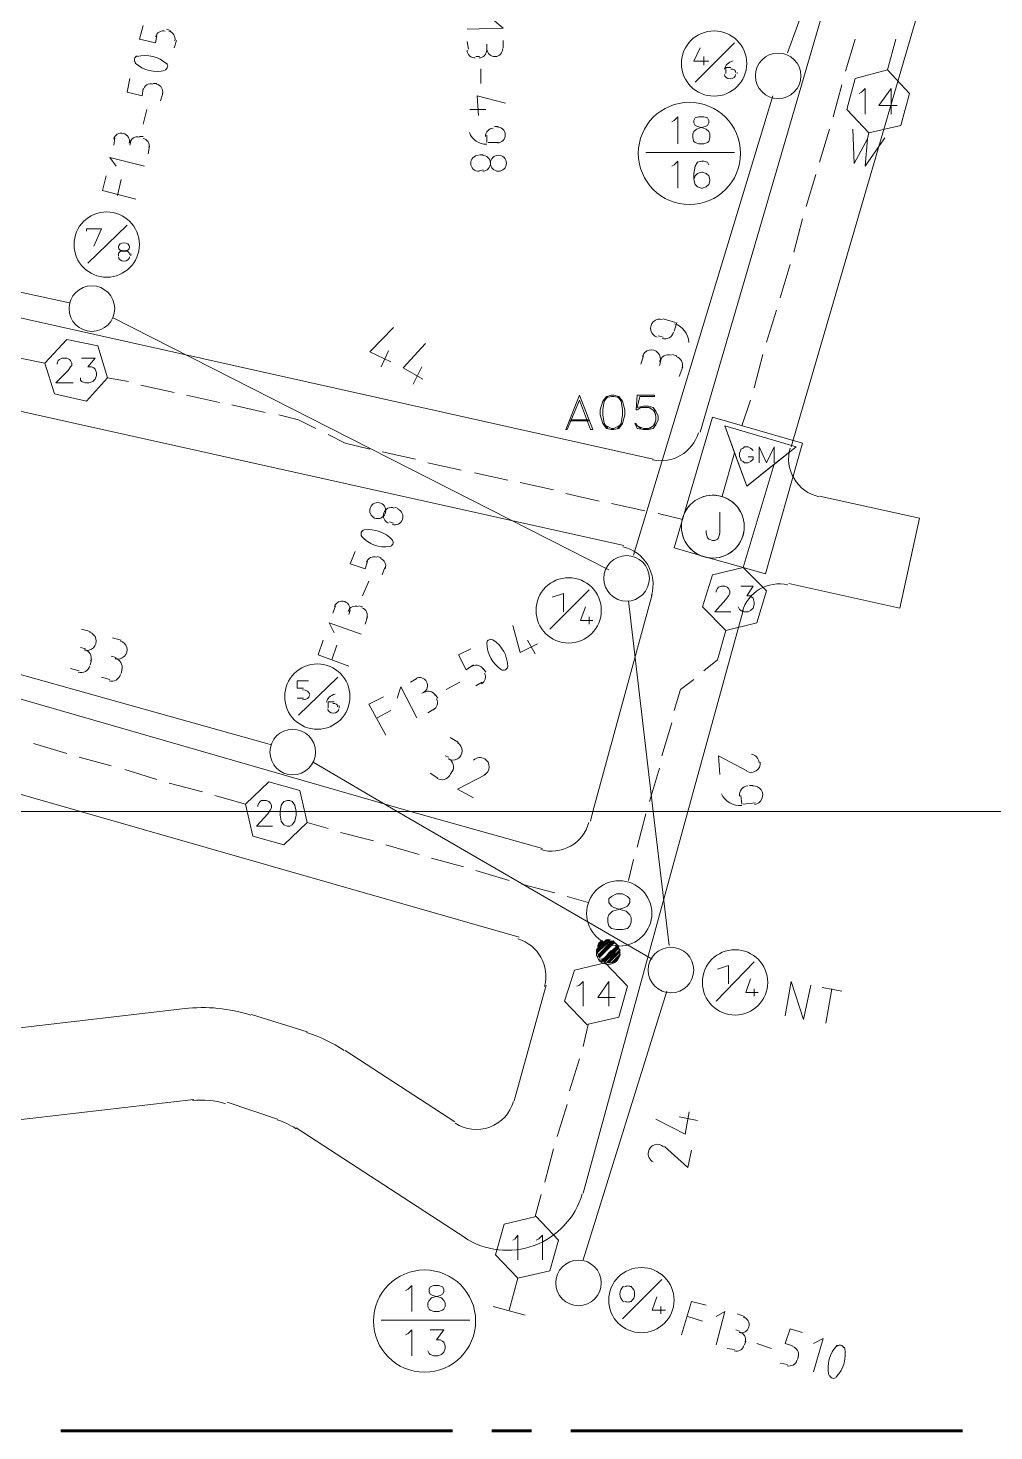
# Model space of a CAD drawing. Header units: millimetres. Extents: x 0.6 to 28.7, y 3.6 to 37.8.
# Drawn here: x 9.328 to 12.598, y 6.708 to 11.458 of the extents above; entities that cross this region are included whole.
import ezdxf

# ---------------------------------------------------------------- set-up
doc = ezdxf.new("R2010")
doc.units = ezdxf.units.MM
for name, color, linetype in [('PDF_0', 7, 'Continuous'), ('PDF_BOUNDARY-NODE', 3, 'Continuous'), ('PDF_Passives-Highleg', 7, 'Continuous'), ('PDF_Passives-Splt2way', 7, 'Continuous'), ('PDF_Passives-TapOffs', 7, 'Continuous'), ('PDF_RDFIN01', 4, 'Continuous'), ('PDF_Symbols-EndOfLine', 7, 'Continuous'), ('PDF_Symbols-SelfTerminating', 7, 'Continuous'), ('PDF_Symbols-Terminator', 7, 'Continuous')]:
    doc.layers.add(name, color=color, linetype=linetype)
for name, color, linetype, true_color in [('PDF_Actives-Amplifier', 92, 'Continuous', 0x00b800), ('PDF_Cable-565', 23, 'Continuous', 0xdd8a6e), ('PDF_STHC01', 8, 'Continuous', 0x808080), ('PDF_STLINE01', 8, 'Continuous', 0x808080), ('PDF_STPNUM01', 8, 'Continuous', 0x808080), ('PDF_STSYM01', 8, 'Continuous', 0x808080), ('PDF_STTEXT01', 8, 'Continuous', 0x808080)]:
    doc.layers.add(name, color=color, linetype=linetype, true_color=true_color)

msp = doc.modelspace()

# ---------------------------------------------------------------- linework, layer by layer
at = {"layer": 'PDF_0', "lineweight": 9}
msp.add_lwpolyline([(6.1822, 8.8055), (16.8779, 8.8055), (6.1822, 8.8055), (16.8779, 8.8055)], close=True, dxfattribs=at)
msp.add_lwpolyline([(6.1822, 8.8055), (16.8779, 8.8055), (6.1822, 8.8055), (16.8779, 8.8055)], close=True, dxfattribs=at)
at = {"layer": 'PDF_Actives-Amplifier', "lineweight": 13}
for points in [[(11.1944, 10.2149), (11.1485, 10.0982), (11.1527, 10.0982), (11.1944, 10.1982), (11.2319, 10.0982), (11.2403, 10.0982)], [(11.3028, 10.2149), (11.2861, 10.2107), (11.2736, 10.1941), (11.2653, 10.1649), (11.2653, 10.1482), (11.2736, 10.119), (11.2861, 10.1023), (11.3028, 10.0982), (11.3111, 10.0982), (11.3278, 10.1023), (11.3403, 10.119), (11.3487, 10.1482), (11.3487, 10.1649), (11.3403, 10.1941), (11.3278, 10.2107), (11.3111, 10.2149)], [(11.749, 9.6311), (11.8532, 9.9814), (11.7615, 9.9064), (11.7198, 10.0189), (11.6781, 9.873), (11.7198, 10.0189), (11.6864, 10.1107), (11.9283, 10.0398), (11.8532, 9.9814), (11.749, 9.6311), (11.824, 9.6103), (11.9491, 10.0523), (11.6447, 10.1399), (11.5155, 9.6979), (11.6155, 9.6687)], [(11.7615, 9.9064), (11.9283, 10.0398), (11.6864, 10.1107)]]:
    msp.add_lwpolyline(points, close=True, dxfattribs=at)
for points in [[(11.4529, 10.1274), (11.4446, 10.1107), (11.4279, 10.1023), (11.4112, 10.1023), (11.3904, 10.1107), (11.3862, 10.119), (11.382, 10.119), (11.3862, 10.1107), (11.3904, 10.1023), (11.4112, 10.0982), (11.4279, 10.0982), (11.4446, 10.1023), (11.4529, 10.1148), (11.4613, 10.1315), (11.4613, 10.144), (11.4529, 10.1607), (11.4446, 10.1732), (11.4279, 10.1774), (11.4112, 10.1774), (11.3904, 10.1732), (11.3987, 10.2107), (11.4487, 10.2107), (11.4487, 10.2149), (11.3904, 10.2149), (11.3862, 10.1649), (11.3904, 10.1649), (11.4029, 10.1732), (11.4279, 10.1732), (11.4446, 10.1649), (11.4529, 10.1482)], [(11.2903, 10.2107), (11.2778, 10.1941), (11.2736, 10.1649), (11.2736, 10.1482), (11.2778, 10.119), (11.2903, 10.1023)], [(11.3278, 10.2066), (11.3111, 10.2107), (11.3028, 10.2107), (11.2861, 10.2066)], [(11.3236, 10.1023), (11.3362, 10.119), (11.3403, 10.1482), (11.3403, 10.1649), (11.3362, 10.1941), (11.3236, 10.2107)], [(11.4321, 10.1732), (11.4487, 10.1607), (11.4529, 10.144), (11.4529, 10.1315), (11.4487, 10.1148), (11.4321, 10.1023)], [(11.161, 10.1274), (11.2277, 10.1274)], [(11.1652, 10.1315), (11.2236, 10.1315)], [(11.6447, 10.1399), (11.6447, 10.1399)], [(11.2861, 10.1107), (11.3028, 10.1023), (11.3111, 10.1023), (11.3278, 10.1107)], [(11.4029, 10.1023), (11.3862, 10.1148)], [(11.6864, 10.1107), (11.6864, 10.1107)], [(11.6864, 10.1107), (11.6864, 10.1107)], [(11.7823, 10.0273), (11.7782, 10.0314), (11.774, 10.0356), (11.7656, 10.0398), (11.7531, 10.0398), (11.749, 10.0356), (11.7406, 10.0314), (11.7406, 10.0273), (11.7365, 10.0189), (11.7365, 10.0064), (11.7406, 9.9981), (11.7406, 9.9939), (11.749, 9.9897), (11.7531, 9.9856), (11.7656, 9.9856), (11.774, 9.9897), (11.7782, 9.9939), (11.7823, 9.9981), (11.7823, 10.0064), (11.7656, 10.0064)], [(11.8032, 9.9856), (11.8032, 10.0398), (11.8282, 9.9856), (11.8532, 10.0398), (11.8532, 9.9856)], [(11.9283, 10.0398), (11.9283, 10.0398)], [(11.9283, 10.0398), (11.9283, 10.0398)], [(11.9491, 10.0523), (11.9491, 10.0523)], [(11.7198, 10.0189), (11.7198, 10.0189)], [(11.7198, 10.0189), (11.7198, 10.0189)], [(11.8532, 9.9814), (11.8532, 9.9814)], [(11.8532, 9.9814), (11.8532, 9.9814)], [(11.7615, 9.9064), (11.7615, 9.9064)], [(11.6781, 9.873), (11.6781, 9.873)], [(11.6781, 9.873), (11.6781, 9.873)], [(11.6697, 9.8188), (11.6697, 9.7479), (11.6656, 9.7312), (11.6614, 9.727), (11.6531, 9.7229), (11.6447, 9.7229), (11.6322, 9.727), (11.628, 9.7312), (11.6239, 9.7479), (11.6239, 9.7562)], [(11.5155, 9.6979), (11.5155, 9.6979)], [(11.6155, 9.6687), (11.6155, 9.6687)], [(11.6155, 9.6687), (11.6155, 9.6687)], [(11.6155, 9.6687), (11.6155, 9.6687)]]:
    msp.add_lwpolyline(points, dxfattribs=at)
msp.add_lwpolyline([(11.6759, 9.8717, 1), (11.6163, 9.6675, 1)], format="xyb", close=True, dxfattribs=at)
msp.add_circle((11.6461, 9.7696), 0.1063, dxfattribs=at)
at = {"layer": 'PDF_BOUNDARY-NODE', "lineweight": 60}
for points in [[(9.4389, 6.7081), (10.7649, 6.7081)], [(10.8983, 6.7081), (11.0318, 6.7081)], [(11.1652, 6.7081), (12.4912, 6.7081)]]:
    msp.add_lwpolyline(points, dxfattribs=at)
at = {"layer": 'PDF_Cable-565', "lineweight": 13}
for points in [[(12.0951, 11.3116), (12.1284, 11.42)], [(12.2368, 11.3158), (12.266, 11.42)], [(12.0534, 11.1573), (12.0826, 11.2657)], [(12.0075, 11.003), (12.0409, 11.1156)], [(11.9616, 10.8529), (11.995, 10.9613)], [(11.9199, 10.6986), (11.9491, 10.8112)], [(11.8741, 10.5443), (11.9074, 10.6569)], [(11.8282, 10.3942), (11.8616, 10.5026)], [(9.3013, 10.34), (9.3847, 10.3233)], [(11.7865, 10.2399), (11.8157, 10.3525)], [(9.5973, 10.2733), (9.6682, 10.2608)], [(9.7099, 10.2483), (9.8225, 10.2233)], [(9.8642, 10.2149), (9.9768, 10.1899)], [(10.0185, 10.1816), (10.1311, 10.1565)], [(11.7448, 10.1107), (11.774, 10.1982)], [(10.302, 10.1023), (10.2437, 10.1315), (10.1769, 10.1482)], [(10.4855, 10.0314), (10.4021, 10.0523), (10.3437, 10.0815)], [(10.5272, 10.0231), (10.6398, 9.9981)], [(10.6815, 9.9856), (10.7941, 9.9606)], [(10.8399, 9.9522), (10.9525, 9.9272)], [(10.9942, 9.9189), (11.1068, 9.8938)], [(11.1485, 9.8813), (11.2611, 9.8563)], [(11.3028, 9.848), (11.4154, 9.823)], [(11.4613, 9.8146), (11.5446, 9.7938)], [(11.6155, 9.2809), (11.6614, 9.3184), (11.6906, 9.4185)], [(11.5155, 9.1474), (11.5363, 9.2183), (11.5822, 9.2517)], [(11.4738, 8.9932), (11.5071, 9.1057)], [(9.3471, 9.0349), (9.4597, 9.0015)], [(9.5014, 8.989), (9.6098, 8.9598)], [(9.6557, 8.9473), (9.7641, 8.9139)], [(11.4321, 8.8389), (11.4654, 8.9515)], [(9.8058, 8.9014), (9.9184, 8.8722)], [(9.9601, 8.8597), (10.0644, 8.8305)], [(11.3904, 8.6846), (11.4196, 8.7972)], [(10.2728, 8.768), (10.3437, 8.7471)], [(10.3854, 8.7346), (10.498, 8.7054)], [(10.5397, 8.6929), (10.6523, 8.6596)], [(10.694, 8.6471), (10.8024, 8.6179)], [(10.8441, 8.6054), (10.9567, 8.572)], [(11.3612, 8.572), (11.3779, 8.6429)], [(10.9984, 8.5595), (11.111, 8.5303)], [(11.1527, 8.5178), (11.2236, 8.4969)], [(11.2069, 8.0091), (11.2236, 8.0841)], [(11.161, 7.859), (11.1944, 7.9674)], [(11.1193, 7.7047), (11.1527, 7.8131)], [(11.0776, 7.5504), (11.1068, 7.663)], [(11.0443, 7.4336), (11.0651, 7.5087)]]:
    msp.add_lwpolyline(points, dxfattribs=at)
at = {"layer": 'PDF_Passives-Highleg', "lineweight": 9}
for points in [[(11.2528, 8.3385), (11.2861, 8.3719), (11.2528, 8.3385), (11.2861, 8.3719), (11.2528, 8.3385), (11.2861, 8.3719), (11.2528, 8.3385), (11.2861, 8.3719), (11.2528, 8.3385), (11.2861, 8.3719), (11.2528, 8.3385), (11.2861, 8.3719), (11.2528, 8.3385), (11.2861, 8.3719), (11.2528, 8.3385), (11.2861, 8.3719), (11.2528, 8.3385), (11.2861, 8.3719), (11.2528, 8.3385), (11.2861, 8.3677), (11.2528, 8.3385), (11.2861, 8.3677), (11.2528, 8.3385), (11.2861, 8.3677)], [(11.2861, 8.3719), (11.2528, 8.3343), (11.2903, 8.3719), (11.2528, 8.3343), (11.2903, 8.3719), (11.2528, 8.3343), (11.2903, 8.3719), (11.2528, 8.3343), (11.2903, 8.3719), (11.2528, 8.3343), (11.2903, 8.3719), (11.2528, 8.3343), (11.2903, 8.3719), (11.2528, 8.3343), (11.2903, 8.3719), (11.2528, 8.3343), (11.2903, 8.3719), (11.2528, 8.3343), (11.2903, 8.3719), (11.2528, 8.3343), (11.2903, 8.3719), (11.2528, 8.3343), (11.2903, 8.3719), (11.2528, 8.3343), (11.2903, 8.3719), (11.2528, 8.3343), (11.2903, 8.3719), (11.2528, 8.3343), (11.2903, 8.3719), (11.2528, 8.3343), (11.2903, 8.3719), (11.2528, 8.3343), (11.2903, 8.3719), (11.2528, 8.3343), (11.2903, 8.3719), (11.2528, 8.3343), (11.2903, 8.3719), (11.2528, 8.3302), (11.2945, 8.3719), (11.2528, 8.3302), (11.2945, 8.3719), (11.2528, 8.3302), (11.2945, 8.3719), (11.2528, 8.3302), (11.2945, 8.3719), (11.2528, 8.3302), (11.2945, 8.3719), (11.2528, 8.3302), (11.2945, 8.3719), (11.2528, 8.3302), (11.2945, 8.3719), (11.2528, 8.3302), (11.2945, 8.3719), (11.2528, 8.3302), (11.2945, 8.3719), (11.2528, 8.3302), (11.2945, 8.3719), (11.2528, 8.3302), (11.2945, 8.3719), (11.2528, 8.3302), (11.2945, 8.3719), (11.2528, 8.3302), (11.2945, 8.3719), (11.2528, 8.3302), (11.2945, 8.3719), (11.2528, 8.3302), (11.2945, 8.3719), (11.2528, 8.3302), (11.2945, 8.3719), (11.2528, 8.3302), (11.2945, 8.3719), (11.2528, 8.3302), (11.2945, 8.3719), (11.2528, 8.3302), (11.2945, 8.3719), (11.2528, 8.3302), (11.2945, 8.3719), (11.2528, 8.326), (11.2945, 8.3719)], [(11.2528, 8.326), (11.2986, 8.3677), (11.2528, 8.326), (11.2986, 8.3719), (11.2528, 8.326), (11.2986, 8.3719), (11.2528, 8.326), (11.2986, 8.3719), (11.2528, 8.326), (11.2986, 8.3719), (11.2528, 8.326), (11.2986, 8.3719), (11.2528, 8.326), (11.2986, 8.3719), (11.2528, 8.326), (11.2986, 8.3719), (11.2528, 8.326), (11.2986, 8.3719), (11.2528, 8.326), (11.2986, 8.3719), (11.2528, 8.326), (11.2986, 8.3719), (11.2528, 8.326), (11.2986, 8.3719), (11.2528, 8.326), (11.2986, 8.3719), (11.2528, 8.326), (11.2986, 8.3719), (11.2528, 8.326), (11.2986, 8.3719), (11.2528, 8.326), (11.2986, 8.3719), (11.2528, 8.326), (11.2986, 8.3719), (11.2528, 8.326), (11.2986, 8.3719), (11.2528, 8.326), (11.2986, 8.3719), (11.2528, 8.326), (11.2986, 8.3719), (11.2528, 8.326), (11.2986, 8.3719), (11.2528, 8.326), (11.2986, 8.3719)], [(11.2611, 8.351), (11.2736, 8.3635), (11.2611, 8.351), (11.2736, 8.3635), (11.2611, 8.351), (11.2736, 8.3635), (11.2611, 8.351), (11.2736, 8.3635), (11.2611, 8.351), (11.2736, 8.3635), (11.2569, 8.351), (11.2736, 8.3677), (11.2569, 8.351), (11.2736, 8.3677), (11.2569, 8.351), (11.2736, 8.3677), (11.2569, 8.351)], [(11.2569, 8.3427), (11.2819, 8.3677), (11.2569, 8.3427), (11.2819, 8.3677), (11.2569, 8.3427), (11.2819, 8.3677), (11.2569, 8.3427), (11.2819, 8.3677), (11.2569, 8.3427), (11.2819, 8.3677), (11.2569, 8.3427), (11.2819, 8.3677), (11.2569, 8.3427), (11.2819, 8.3677), (11.2569, 8.3427), (11.2819, 8.3677), (11.2569, 8.3427), (11.2819, 8.3677), (11.2569, 8.3427), (11.2819, 8.3677), (11.2569, 8.3427), (11.2819, 8.3677), (11.2569, 8.3427), (11.2819, 8.3677), (11.2569, 8.3427), (11.2819, 8.3677), (11.2569, 8.3427), (11.2819, 8.3677), (11.2569, 8.3385), (11.2861, 8.3677), (11.2569, 8.3385), (11.2861, 8.3677), (11.2569, 8.3385), (11.2861, 8.3677), (11.2569, 8.3385), (11.2861, 8.3677), (11.2569, 8.3385)], [(11.3028, 8.3677), (11.2569, 8.3176), (11.307, 8.3677), (11.2569, 8.3176), (11.307, 8.3677), (11.2569, 8.3176), (11.307, 8.3677), (11.2569, 8.3176), (11.307, 8.3677), (11.2569, 8.3176), (11.307, 8.3677), (11.2569, 8.3176), (11.307, 8.3677), (11.2569, 8.3176), (11.307, 8.3677), (11.2569, 8.3176), (11.307, 8.3677), (11.2569, 8.3176), (11.307, 8.3677), (11.2569, 8.3176), (11.307, 8.3677), (11.2569, 8.3176), (11.307, 8.3677), (11.2569, 8.3176), (11.307, 8.3677), (11.2569, 8.3176), (11.307, 8.3677), (11.2569, 8.3176), (11.307, 8.3677), (11.2569, 8.3176), (11.307, 8.3677), (11.2569, 8.3176), (11.307, 8.3677), (11.2569, 8.3176), (11.307, 8.3677), (11.2569, 8.3176), (11.307, 8.3677), (11.2569, 8.3176), (11.307, 8.3677), (11.2569, 8.3176), (11.307, 8.3677), (11.2569, 8.3176), (11.307, 8.3677), (11.2569, 8.3176), (11.307, 8.3677), (11.2569, 8.3176), (11.307, 8.3677), (11.2569, 8.3176), (11.307, 8.3677), (11.2569, 8.3176), (11.307, 8.3677), (11.2569, 8.3176), (11.307, 8.3677), (11.2569, 8.3176), (11.307, 8.3677), (11.2569, 8.3135), (11.3111, 8.3677), (11.2569, 8.3135), (11.3111, 8.3677), (11.2569, 8.3135), (11.3111, 8.3677), (11.2569, 8.3135), (11.3111, 8.3677), (11.2569, 8.3135), (11.3111, 8.3677), (11.2569, 8.3135), (11.3111, 8.3677), (11.2569, 8.3135), (11.3111, 8.3677), (11.2569, 8.3135), (11.3111, 8.3677), (11.2569, 8.3135), (11.3111, 8.3677), (11.2569, 8.3135), (11.3111, 8.3677), (11.2569, 8.3135), (11.3111, 8.3677), (11.2569, 8.3135), (11.3111, 8.3677), (11.2569, 8.3135), (11.3111, 8.3677), (11.2569, 8.3135), (11.3111, 8.3677), (11.2569, 8.3135), (11.3111, 8.3677), (11.2569, 8.3135), (11.3111, 8.3677), (11.2569, 8.3135), (11.3111, 8.3677), (11.2569, 8.3135), (11.3111, 8.3677), (11.2569, 8.3135), (11.3111, 8.3677), (11.2569, 8.3135), (11.3111, 8.3677), (11.2569, 8.3135), (11.3111, 8.3677)], [(11.2611, 8.3135), (11.3111, 8.3635), (11.2611, 8.3135), (11.3111, 8.3635), (11.2611, 8.3135), (11.3111, 8.3635), (11.2611, 8.3135), (11.3111, 8.3635), (11.2611, 8.3135), (11.3111, 8.3635), (11.2611, 8.3135), (11.3111, 8.3635), (11.2611, 8.3135), (11.3111, 8.3635), (11.2611, 8.3093), (11.3111, 8.3635)], [(11.2653, 8.3593), (11.2653, 8.3593)], [(11.2653, 8.3552), (11.2694, 8.3593)], [(11.2694, 8.301), (11.3236, 8.351), (11.2694, 8.2968)], [(11.3236, 8.351), (11.2736, 8.2968), (11.3278, 8.351), (11.2736, 8.2968), (11.3278, 8.351), (11.2736, 8.2968), (11.3278, 8.351), (11.2736, 8.2968), (11.3278, 8.351), (11.2736, 8.2968), (11.3278, 8.351), (11.2736, 8.2968), (11.3278, 8.351), (11.2736, 8.2968), (11.3278, 8.351), (11.2736, 8.2968), (11.3278, 8.351), (11.2736, 8.2968), (11.3278, 8.351), (11.2736, 8.2968), (11.3278, 8.351), (11.2736, 8.2968), (11.3278, 8.351), (11.2736, 8.2968), (11.3278, 8.351), (11.2736, 8.2968), (11.3278, 8.351), (11.2736, 8.2968), (11.3278, 8.351), (11.2736, 8.2968), (11.3278, 8.351), (11.2736, 8.2968), (11.3278, 8.351), (11.2736, 8.2968), (11.3278, 8.351), (11.2736, 8.2968), (11.3278, 8.351), (11.2736, 8.2968), (11.3278, 8.351), (11.2736, 8.2968), (11.3278, 8.351), (11.2736, 8.2968), (11.3278, 8.351), (11.2736, 8.2968), (11.3278, 8.351), (11.2736, 8.2968), (11.3278, 8.351), (11.2736, 8.2968), (11.3278, 8.351), (11.2736, 8.2968), (11.3278, 8.351), (11.2736, 8.2968), (11.3278, 8.351), (11.2736, 8.2968), (11.3278, 8.351), (11.2736, 8.2968), (11.3278, 8.351), (11.2736, 8.2968), (11.3278, 8.351), (11.2736, 8.2968), (11.3278, 8.351)], [(11.2736, 8.2968), (11.3278, 8.3468), (11.2736, 8.2968)], [(11.332, 8.3302), (11.2945, 8.2926), (11.332, 8.3302), (11.2945, 8.2926), (11.332, 8.3302), (11.2945, 8.2926), (11.332, 8.3302), (11.2945, 8.2926), (11.332, 8.3302), (11.2945, 8.2926), (11.332, 8.3302), (11.2945, 8.2926), (11.332, 8.3302), (11.2945, 8.2926), (11.332, 8.3302), (11.2945, 8.2926), (11.332, 8.3302), (11.2945, 8.2926), (11.332, 8.3302), (11.2945, 8.2926), (11.332, 8.3302), (11.2945, 8.2926), (11.332, 8.3302), (11.2945, 8.2926), (11.332, 8.3302), (11.2945, 8.2926), (11.332, 8.3302), (11.2945, 8.2926), (11.332, 8.3302), (11.2945, 8.2926), (11.332, 8.3302), (11.2945, 8.2926), (11.332, 8.3302), (11.2945, 8.2926), (11.332, 8.3302), (11.2945, 8.2926), (11.332, 8.3302), (11.2903, 8.2926), (11.332, 8.3343), (11.2903, 8.2926), (11.332, 8.3343), (11.2903, 8.2926), (11.332, 8.3343), (11.2903, 8.2926), (11.332, 8.3343), (11.2903, 8.2926), (11.332, 8.3343), (11.2903, 8.2926), (11.332, 8.3343), (11.2903, 8.2926), (11.332, 8.3343), (11.2903, 8.2926), (11.332, 8.3343), (11.2903, 8.2926), (11.332, 8.3343), (11.2903, 8.2926), (11.332, 8.3343), (11.2903, 8.2926), (11.332, 8.3343), (11.2903, 8.2926), (11.332, 8.3343), (11.2903, 8.2926), (11.332, 8.3343), (11.2903, 8.2926), (11.332, 8.3343), (11.2903, 8.2926), (11.332, 8.3343), (11.2903, 8.2926), (11.332, 8.3343), (11.2903, 8.2926), (11.332, 8.3343), (11.2903, 8.2926), (11.332, 8.3343), (11.2903, 8.2926), (11.332, 8.3343), (11.2903, 8.2926), (11.332, 8.3343), (11.2903, 8.2926), (11.332, 8.3343), (11.2861, 8.2926), (11.332, 8.3385), (11.2861, 8.2926), (11.332, 8.3385), (11.2861, 8.2926), (11.332, 8.3385), (11.2861, 8.2926), (11.332, 8.3385), (11.2861, 8.2926), (11.332, 8.3385), (11.2861, 8.2926), (11.332, 8.3385), (11.2861, 8.2926), (11.332, 8.3385), (11.2861, 8.2926), (11.332, 8.3385), (11.2861, 8.2926), (11.332, 8.3385), (11.2861, 8.2926), (11.332, 8.3385), (11.2861, 8.2926), (11.332, 8.3385), (11.2861, 8.2926), (11.332, 8.3385), (11.2861, 8.2926), (11.332, 8.3385), (11.2861, 8.2926), (11.332, 8.3385), (11.2861, 8.2926), (11.332, 8.3385), (11.2861, 8.2926), (11.332, 8.3385), (11.2861, 8.2926), (11.332, 8.3385), (11.2861, 8.2926), (11.332, 8.3385), (11.2861, 8.2926), (11.332, 8.3385), (11.2861, 8.2926), (11.332, 8.3385), (11.2861, 8.2926), (11.332, 8.3385), (11.2861, 8.2926), (11.332, 8.3385), (11.2861, 8.2926), (11.332, 8.3385)], [(11.3028, 8.2926), (11.332, 8.3176), (11.307, 8.2926), (11.332, 8.3176), (11.307, 8.2926), (11.332, 8.3176), (11.307, 8.2926), (11.332, 8.3176), (11.307, 8.2926), (11.332, 8.3176), (11.307, 8.2926), (11.3278, 8.3176), (11.307, 8.2926)], [(11.307, 8.2968), (11.3278, 8.3176), (11.307, 8.2968), (11.3278, 8.3176), (11.307, 8.2968), (11.3278, 8.3176), (11.307, 8.2968), (11.3278, 8.3176), (11.307, 8.2968), (11.3278, 8.3176), (11.307, 8.2968), (11.3278, 8.3176), (11.307, 8.2968), (11.3278, 8.3176)], [(11.3111, 8.2968), (11.3278, 8.3135), (11.3111, 8.2968), (11.3278, 8.3135), (11.3111, 8.2968), (11.3278, 8.3135), (11.3111, 8.2968), (11.3278, 8.3135), (11.3111, 8.2968), (11.3278, 8.3135), (11.3111, 8.2968), (11.3278, 8.3135), (11.3111, 8.2968), (11.3278, 8.3135), (11.3111, 8.2968), (11.3278, 8.3135), (11.3111, 8.2968), (11.3278, 8.3135), (11.3111, 8.2968), (11.3278, 8.3135)], [(11.3153, 8.2968), (11.3278, 8.3093), (11.3153, 8.2968), (11.3278, 8.3093), (11.3153, 8.2968), (11.3278, 8.3093)], [(11.3153, 8.301), (11.3236, 8.3093), (11.3153, 8.301), (11.3236, 8.3093), (11.3153, 8.301), (11.3236, 8.3093), (11.3153, 8.301), (11.3236, 8.3093)], [(11.3195, 8.301), (11.3236, 8.3051), (11.3195, 8.301), (11.3236, 8.3051)]]:
    msp.add_lwpolyline(points, dxfattribs=at)
for points in [[(11.2569, 8.3135), (11.3111, 8.3635), (11.2569, 8.3135), (11.3111, 8.3635)], [(11.2611, 8.3552), (11.2694, 8.3635), (11.2611, 8.3552), (11.2694, 8.3635), (11.2611, 8.3552), (11.2694, 8.3635), (11.2611, 8.3552), (11.2694, 8.3635)], [(11.2611, 8.3093), (11.3153, 8.3635), (11.2611, 8.3093), (11.3153, 8.3635), (11.2611, 8.3093), (11.3153, 8.3635), (11.2611, 8.3093), (11.3153, 8.3635), (11.2611, 8.3093), (11.3153, 8.3635), (11.2611, 8.3093), (11.3153, 8.3635), (11.2611, 8.3093), (11.3153, 8.3635), (11.2611, 8.3093), (11.3153, 8.3635), (11.2611, 8.3093), (11.3153, 8.3635), (11.2611, 8.3093), (11.3153, 8.3635), (11.2611, 8.3093), (11.3153, 8.3635), (11.2611, 8.3093), (11.3153, 8.3635), (11.2611, 8.3093), (11.3153, 8.3635), (11.2611, 8.3093), (11.3153, 8.3635), (11.2611, 8.3093), (11.3153, 8.3635), (11.2611, 8.3093), (11.3153, 8.3635), (11.2611, 8.3093), (11.3153, 8.3635), (11.2611, 8.3093), (11.3153, 8.3635), (11.2611, 8.3093), (11.3153, 8.3635), (11.2611, 8.3093), (11.3153, 8.3635), (11.2611, 8.3093), (11.3153, 8.3635), (11.2611, 8.3093), (11.3153, 8.3635), (11.2611, 8.3093), (11.3153, 8.3635), (11.2611, 8.3093), (11.3153, 8.3635), (11.2611, 8.3093), (11.3153, 8.3635), (11.2611, 8.3093), (11.3153, 8.3635), (11.2611, 8.3093), (11.3153, 8.3635), (11.2611, 8.3093), (11.3153, 8.3635), (11.2611, 8.3093), (11.3153, 8.3635), (11.2611, 8.3093), (11.3153, 8.3635), (11.2611, 8.3093), (11.3153, 8.3635), (11.2611, 8.3093), (11.3153, 8.3635)], [(11.2778, 8.2968), (11.3278, 8.3468), (11.2778, 8.2968), (11.3278, 8.3468), (11.2778, 8.2968), (11.3278, 8.3468), (11.2778, 8.2968), (11.3278, 8.3468), (11.2778, 8.2968), (11.3278, 8.3468), (11.2778, 8.2968), (11.3278, 8.3468), (11.2778, 8.2968), (11.3278, 8.3468), (11.2778, 8.2968), (11.3278, 8.3468), (11.2778, 8.2968), (11.3278, 8.3468), (11.2778, 8.2968), (11.3278, 8.3468), (11.2778, 8.2968), (11.3278, 8.3468), (11.2778, 8.2968), (11.3278, 8.3468), (11.2778, 8.2968), (11.3278, 8.3468), (11.2778, 8.2968), (11.3278, 8.3468), (11.2778, 8.2968), (11.3278, 8.3468), (11.2778, 8.2968), (11.3278, 8.3468), (11.2778, 8.2968), (11.3278, 8.3468), (11.2778, 8.2968), (11.3278, 8.3468), (11.2778, 8.2968), (11.3278, 8.3468), (11.2778, 8.2968), (11.3278, 8.3468), (11.2778, 8.2968), (11.3278, 8.3468), (11.2778, 8.2968), (11.3278, 8.3468), (11.2778, 8.2968), (11.3278, 8.3468), (11.2778, 8.2968), (11.3278, 8.3468), (11.2778, 8.2968), (11.3278, 8.3468), (11.2778, 8.2968), (11.3278, 8.3468)], [(11.2778, 8.2926), (11.3278, 8.3468), (11.2778, 8.2926), (11.3278, 8.3427)]]:
    msp.add_lwpolyline(points, close=True, dxfattribs=at)
msp.add_circle((11.2917, 8.3268), 0.0396, dxfattribs=at)
for centre, radius, start, end in [((11.2757, 8.3489), 0.0189, 96.3402, 186.3402), ((11.3007, 8.3239), 0.0438, 92.7263, 182.7263), ((11.2632, 8.3614), 0.0563, 267.8789, 357.8789), ((11.2674, 8.3573), 0.0563, 267.8789, 357.8789), ((11.3299, 8.2947), 0.048, 92.4896, 182.4896), ((11.2965, 8.3287), 0.0361, 266.6891, 349.0609)]:
    msp.add_arc(centre, radius, start, end, dxfattribs=at)
at = {"layer": 'PDF_Passives-Splt2way', "lineweight": 9}
msp.add_lwpolyline([(11.3195, 8.5261), (11.3028, 8.5178), (11.2945, 8.5095), (11.2945, 8.4969), (11.3028, 8.4844), (11.3111, 8.4803), (11.3362, 8.4719), (11.3528, 8.4678), (11.3653, 8.4552), (11.3695, 8.4469), (11.3695, 8.4302), (11.3653, 8.4177), (11.357, 8.4094), (11.3403, 8.4052), (11.3195, 8.4052), (11.3028, 8.4094), (11.2945, 8.4177), (11.2903, 8.4302), (11.2903, 8.4469), (11.2945, 8.4552), (11.307, 8.4678), (11.3236, 8.4719), (11.3487, 8.4803), (11.357, 8.4844), (11.3653, 8.4969), (11.3653, 8.5095), (11.357, 8.5178), (11.3403, 8.5261)], close=True, dxfattribs=at)
msp.add_lwpolyline([(11.4404, 8.4636), (11.4404, 8.4636)], dxfattribs=at)
msp.add_circle((11.3292, 8.4602), 0.1105, dxfattribs=at)
at = {"layer": 'PDF_Passives-TapOffs', "lineweight": 9}
for points in [[(12.2368, 11.3158), (12.1284, 11.2866), (12.0992, 11.1823), (12.1743, 11.1031), (12.2827, 11.1281), (12.3119, 11.2365)], [(9.5973, 10.2733), (9.564, 10.3817), (9.4597, 10.4026), (9.3847, 10.3233), (9.418, 10.2191), (9.5265, 10.1941)], [(11.749, 9.6311), (11.6447, 9.6061), (11.6114, 9.4977), (11.6906, 9.4185), (11.7948, 9.4435), (11.8282, 9.5519)], [(10.2728, 8.768), (10.2478, 8.8764), (10.1436, 8.9056), (10.0644, 8.8305), (10.0894, 8.7221), (10.1936, 8.6929)], [(10.2061, 8.843), (10.1936, 8.8389), (10.1853, 8.8264), (10.1811, 8.8055), (10.1811, 8.793), (10.1853, 8.7722), (10.1936, 8.7596), (10.2061, 8.7555), (10.2145, 8.7555), (10.2228, 8.7596), (10.2312, 8.7722), (10.2353, 8.793), (10.2353, 8.8055), (10.2312, 8.8264), (10.2228, 8.8389), (10.2145, 8.843)], [(11.2819, 8.2926), (11.1777, 8.2676), (11.1443, 8.1634), (11.2194, 8.0841), (11.3278, 8.1092), (11.357, 8.2134)], [(11.0484, 7.4336), (10.94, 7.4086), (10.9108, 7.3044), (10.9859, 7.2251), (11.0943, 7.2502), (11.1235, 7.3544)]]:
    msp.add_lwpolyline(points, close=True, dxfattribs=at)
for points in [[(12.1284, 11.2866), (12.1284, 11.2866)], [(12.1409, 11.2365), (12.1493, 11.2407), (12.1618, 11.2532), (12.1618, 11.1656)], [(12.2493, 11.1656), (12.2493, 11.2532), (12.2077, 11.1948), (12.2702, 11.1948)], [(12.3119, 11.2365), (12.3119, 11.2365)], [(12.0992, 11.1823), (12.0992, 11.1823)], [(12.2827, 11.1281), (12.2827, 11.1281)], [(12.1743, 11.1031), (12.1743, 11.1031)], [(9.4597, 10.4026), (9.4597, 10.4026)], [(9.564, 10.3817), (9.564, 10.3817)], [(9.3847, 10.3233), (9.3847, 10.3233)], [(9.4264, 10.3192), (9.4264, 10.3233), (9.4305, 10.3317), (9.4347, 10.3358), (9.4431, 10.34), (9.4597, 10.34), (9.4681, 10.3358), (9.4722, 10.3317), (9.4764, 10.3233), (9.4764, 10.315), (9.4722, 10.3108), (9.4639, 10.2983), (9.4222, 10.2566), (9.4806, 10.2566)], [(9.5098, 10.34), (9.5556, 10.34), (9.5306, 10.3108), (9.5431, 10.3108), (9.5515, 10.3067), (9.5556, 10.3025), (9.5598, 10.29), (9.5598, 10.2816), (9.5556, 10.2691), (9.5473, 10.2608), (9.5348, 10.2566), (9.5223, 10.2566), (9.5098, 10.2608), (9.5056, 10.265), (9.5056, 10.2733)], [(9.418, 10.2191), (9.418, 10.2191)], [(9.5265, 10.1941), (9.5265, 10.1941)], [(11.6447, 9.6061), (11.6447, 9.6061)], [(11.6572, 9.5477), (11.6572, 9.5519), (11.6614, 9.5603), (11.6656, 9.5644), (11.6739, 9.5686), (11.6864, 9.5686), (11.6948, 9.5644), (11.6989, 9.5603), (11.7031, 9.5519), (11.7031, 9.5436), (11.6989, 9.5352), (11.6906, 9.5227), (11.6531, 9.481), (11.7073, 9.481)], [(11.7406, 9.5686), (11.7823, 9.5686), (11.7615, 9.5352), (11.774, 9.5352), (11.7782, 9.5311), (11.7823, 9.5269), (11.7865, 9.5144), (11.7865, 9.506), (11.7823, 9.4935), (11.774, 9.4852), (11.7656, 9.481), (11.7531, 9.481), (11.7406, 9.4852), (11.7365, 9.4894), (11.7323, 9.4977)], [(11.8282, 9.5519), (11.8282, 9.5519)], [(11.6114, 9.4977), (11.6114, 9.4977)], [(11.6906, 9.4185), (11.6906, 9.4185)], [(11.7948, 9.4435), (11.7948, 9.4435)], [(10.1436, 8.9056), (10.1436, 8.9056)], [(10.1061, 8.8222), (10.1061, 8.8264), (10.1102, 8.8347), (10.1144, 8.8389), (10.1186, 8.843), (10.1352, 8.843), (10.1436, 8.8389), (10.1478, 8.8347), (10.1519, 8.8264), (10.1519, 8.818), (10.1478, 8.8097), (10.1394, 8.7972), (10.1019, 8.7555), (10.1561, 8.7555)], [(10.2478, 8.8764), (10.2478, 8.8764)], [(10.0644, 8.8305), (10.0644, 8.8305)], [(10.0894, 8.7221), (10.0894, 8.7221)], [(10.1936, 8.6929), (10.1936, 8.6929)], [(11.1777, 8.2676), (11.1777, 8.2676)], [(11.186, 8.2134), (11.1944, 8.2176), (11.2069, 8.2301), (11.2069, 8.1467)], [(11.2945, 8.1467), (11.2945, 8.2301), (11.2569, 8.1759), (11.3153, 8.1759)], [(11.357, 8.2134), (11.357, 8.2134)], [(11.1443, 8.1634), (11.1443, 8.1634)], [(11.2194, 8.0841), (11.2194, 8.0841)], [(11.3278, 8.1092), (11.3278, 8.1092)], [(10.94, 7.4086), (10.94, 7.4086)], [(10.9692, 7.3544), (10.9776, 7.3586), (10.9859, 7.3711), (10.9859, 7.2877)], [(11.0484, 7.3544), (11.0568, 7.3586), (11.0693, 7.3711), (11.0693, 7.2877)], [(11.1235, 7.3544), (11.1235, 7.3544)], [(10.9108, 7.3044), (10.9108, 7.3044)], [(10.9859, 7.2251), (10.9859, 7.2251)], [(11.0943, 7.2502), (11.0943, 7.2502)]]:
    msp.add_lwpolyline(points, dxfattribs=at)
at = {"layer": 'PDF_RDFIN01', "lineweight": 0}
for points in [[(11.9116, 10.0398), (12.5788, 12.329), (12.7914, 12.7168), (13.2251, 13.4007)], [(11.603, 10.0898), (12.2202, 12.2039)], [(6.6076, 11.0781), (11.4446, 9.9981)], [(8.0837, 10.4317), (11.3445, 9.7062)], [(12.0075, 9.873), (12.3453, 9.7979), (12.2785, 9.4935), (11.9033, 9.5769)], [(7.8752, 9.5978), (10.6231, 8.8055), (11.0693, 8.6804)], [(11.2403, 8.8055), (11.2319, 8.7722), (11.2403, 8.8055), (11.4404, 9.5394)], [(11.2069, 7.5129), (11.5613, 8.8055), (11.749, 9.4852)], [(8.0211, 9.2308), (9.5056, 8.8055), (10.9901, 8.3802)], [(10.9734, 7.8256), (11.0818, 8.2176)], [(8.509, 7.9799), (9.86, 8.1383)], [(10.0852, 8.1175), (10.2728, 8.0591)], [(10.4021, 7.9966), (10.7732, 7.7547)], [(8.4089, 7.6588), (9.8892, 7.8298)], [(10.0018, 7.8214), (10.1728, 7.7631)], [(10.2353, 7.7339), (10.8066, 7.3628)]]:
    msp.add_lwpolyline(points, dxfattribs=at)
for centre, radius, start, end in [((11.471, 10.1241), 0.1313, 257.3987, 343.7292), ((12.0339, 9.999), 0.1313, 163.7293, 257.3987), ((11.3125, 9.5736), 0.1313, 343.7293, 77.3987), ((11.8713, 9.4444), 0.1313, 77.3987, 163.7292), ((11.0998, 8.8022), 0.1313, 253.96, 344.7565), ((10.9497, 8.2476), 0.1313, 344.7565, 73.96), ((9.9197, 7.6096), 0.5317, 72.1307, 96.7731), ((10.1074, 7.5512), 0.5317, 56.8927, 72.1307), ((9.9156, 7.5637), 0.2648, 72.1308, 96.7126), ((10.8455, 7.8598), 0.1313, 236.8927, 343.7292), ((10.0907, 7.5095), 0.2648, 56.8927, 72.1307), ((10.9497, 7.5845), 0.2648, 236.8927, 343.7292)]:
    msp.add_arc(centre, radius, start, end, dxfattribs=at)
at = {"layer": 'PDF_STHC01', "lineweight": 0}
for points in [[(11.5863, 11.2741), (11.7198, 11.4075)], [(11.603, 11.3908), (11.5822, 11.3449), (11.6322, 11.3449)], [(11.6155, 11.3616), (11.6155, 11.3324)], [(11.7073, 11.3241), (11.6906, 11.3241), (11.6906, 11.3032)], [(11.7281, 11.3032), (11.7281, 11.3074)], [(9.5306, 10.6611), (9.6641, 10.7904)], [(9.5515, 10.7195), (9.5765, 10.7778), (9.5265, 10.7778), (9.5265, 10.7695)], [(9.6349, 10.6861), (9.6349, 10.6944)], [(9.6766, 10.6944), (9.6766, 10.6861)], [(11.0943, 9.4226), (11.2277, 9.5561)], [(11.1402, 9.481), (11.1402, 9.5436), (11.1026, 9.5311)], [(11.2152, 9.4977), (11.1986, 9.4518), (11.2403, 9.4518)], [(11.2277, 9.4643), (11.2277, 9.4393)], [(10.2603, 9.2225), (10.2395, 9.2225), (10.2395, 9.2475), (10.277, 9.2475)], [(10.2437, 9.1308), (10.3771, 9.26)], [(10.2395, 9.1891), (10.2603, 9.1891)], [(10.2812, 9.2016), (10.2812, 9.2058)], [(10.3646, 9.1766), (10.3437, 9.1766), (10.3437, 9.1558)], [(10.3813, 9.1558), (10.3813, 9.1641)], [(11.6572, 8.1634), (11.7865, 8.2968)], [(11.6989, 8.2217), (11.6989, 8.2843), (11.6614, 8.2718)], [(11.774, 8.2384), (11.7573, 8.1926), (11.799, 8.1926)], [(11.7865, 8.2051), (11.7865, 8.18)], [(11.3403, 7.0875), (11.4738, 7.221)], [(11.4571, 7.1626), (11.4404, 7.1167), (11.4863, 7.1167)], [(11.4696, 7.1292), (11.4696, 7.1042)]]:
    msp.add_lwpolyline(points, dxfattribs=at)
for centre in [(11.6503, 11.3375), (9.5945, 10.7245), (11.1582, 9.4861), (10.3075, 9.1942), (11.7212, 8.2267), (11.4043, 7.1509)]:
    msp.add_circle(centre, 0.1105, dxfattribs=at)
for points in [[(11.7147, 11.3461), (11.6982, 11.3419), (11.6869, 11.3311), (11.6858, 11.3186)], [(11.719, 11.3157), (11.7158, 11.318), (11.7112, 11.3191), (11.7067, 11.3187)], [(11.7231, 11.3069), (11.7237, 11.3102), (11.7222, 11.3134), (11.719, 11.3157)], [(11.6857, 11.3), (11.6857, 11.2919), (11.6941, 11.2854), (11.7045, 11.2854)], [(11.7045, 11.2854), (11.7149, 11.2854), (11.7233, 11.2919), (11.7233, 11.3)], [(9.6529, 10.7308), (9.6425, 10.7308), (9.6341, 10.7243), (9.6341, 10.7162)], [(9.6341, 10.7162), (9.6341, 10.7081), (9.6425, 10.7016), (9.6529, 10.7016)], [(9.6529, 10.7058), (9.6425, 10.7058), (9.6341, 10.6992), (9.6341, 10.6912)], [(9.6716, 10.7162), (9.6716, 10.7243), (9.6632, 10.7308), (9.6529, 10.7308)], [(9.6529, 10.7016), (9.6632, 10.7016), (9.6716, 10.7081), (9.6716, 10.7162)], [(9.6716, 10.6912), (9.6716, 10.6992), (9.6632, 10.7058), (9.6529, 10.7058)], [(9.6341, 10.6828), (9.6341, 10.6748), (9.6425, 10.6682), (9.6529, 10.6682)], [(9.6529, 10.6682), (9.6632, 10.6682), (9.6716, 10.6748), (9.6716, 10.6828)], [(10.2804, 9.2025), (10.2804, 9.2106), (10.2702, 9.2171), (10.2575, 9.2171)], [(10.2575, 9.1837), (10.2702, 9.1837), (10.2804, 9.1903), (10.2804, 9.1983)], [(10.3678, 9.2027), (10.3513, 9.1985), (10.34, 9.1877), (10.3389, 9.1752)], [(10.3721, 9.1682), (10.3688, 9.1705), (10.3643, 9.1716), (10.3598, 9.1711)], [(10.3762, 9.1594), (10.3768, 9.1626), (10.3753, 9.1659), (10.3721, 9.1682)], [(10.343, 9.1525), (10.343, 9.1444), (10.3514, 9.1379), (10.3618, 9.1379)], [(10.3618, 9.1379), (10.3721, 9.1379), (10.3805, 9.1444), (10.3805, 9.1525)], [(11.3435, 7.1984), (11.3272, 7.1817), (11.3272, 7.1617), (11.3435, 7.145)], [(11.3584, 7.1988), (11.3538, 7.1988), (11.3494, 7.1979), (11.3467, 7.1963)], [(11.3701, 7.1963), (11.3674, 7.1979), (11.363, 7.1988), (11.3584, 7.1988)], [(11.3691, 7.145), (11.3854, 7.1617), (11.3854, 7.1817), (11.3691, 7.1984)], [(11.3467, 7.1471), (11.3494, 7.1455), (11.3538, 7.1446), (11.3584, 7.1446)], [(11.3584, 7.1446), (11.363, 7.1446), (11.3674, 7.1455), (11.3701, 7.1471)]]:
    msp.add_open_spline(points, degree=3, dxfattribs=at)
at = {"layer": 'PDF_STLINE01', "lineweight": 0}
for points in [[(12.4287, 12.8252), (11.8991, 11.3741)], [(11.849, 11.2282), (11.3779, 9.6728)], [(9.4681, 10.5277), (7.8919, 10.8696)], [(11.2945, 9.6228), (9.614, 10.4776)], [(11.3612, 9.5186), (11.4446, 8.8055), (11.4988, 8.351)], [(10.1519, 9.0307), (8.9302, 9.3726)], [(11.4404, 8.3051), (10.5772, 8.8055), (10.2937, 8.9723)], [(11.4904, 8.1967), (11.2069, 7.2877)]]:
    msp.add_lwpolyline(points, dxfattribs=at)
at = {"layer": 'PDF_STPNUM01', "lineweight": 0}
for points in [[(9.7641, 11.4325), (9.76, 11.4075), (9.7058, 11.42), (9.7183, 11.4659)], [(9.81, 11.4492), (9.7975, 11.4534)], [(10.8149, 11.4534), (10.9359, 11.4575), (10.9067, 11.4825)], [(9.8225, 11.3908), (9.8308, 11.4158)], [(10.8191, 11.3866), (10.8149, 11.4117)], [(10.9359, 11.4158), (10.9359, 11.3908)], [(10.8566, 11.3616), (10.8441, 11.3616)], [(10.8608, 11.3199), (10.8608, 11.2699)], [(9.7183, 11.2532), (9.7141, 11.2282), (9.6641, 11.2407), (9.6724, 11.2866)], [(9.7641, 11.2699), (9.7516, 11.2699)], [(9.7766, 11.2115), (9.785, 11.2365)], [(10.9442, 11.2032), (10.8483, 11.2282), (10.8525, 11.1615)], [(9.7183, 11.1323), (9.7308, 11.1823)], [(10.8775, 11.1823), (10.8233, 11.1823)], [(10.9192, 11.1239), (10.9067, 11.1239)], [(9.6182, 11.0614), (9.6224, 11.0864)], [(9.6766, 11.0739), (9.6724, 11.0614)], [(9.7058, 11.0906), (9.7183, 11.0906)], [(10.8816, 11.0948), (10.8816, 11.0697)], [(10.8858, 11.0697), (10.9192, 11.0697)], [(9.7224, 10.9905), (9.6057, 11.0197), (9.6265, 10.9905)], [(9.7391, 11.0572), (9.7349, 11.0322)], [(10.8566, 11.028), (10.8691, 11.028)], [(10.8691, 10.978), (10.8566, 10.9738)], [(9.6932, 10.8779), (9.5807, 10.9071), (9.5932, 10.9571)], [(9.6307, 10.8904), (9.6432, 10.9446)], [(10.5689, 9.8355), (10.5814, 9.8313)], [(10.5647, 9.7813), (10.5522, 9.7854)], [(10.4772, 9.652), (10.4688, 9.627), (10.4188, 9.6437), (10.4355, 9.6853)], [(10.523, 9.6645), (10.5105, 9.6687)], [(10.5272, 9.6061), (10.5355, 9.6311)], [(10.4605, 9.5352), (10.4813, 9.5853)], [(10.3604, 9.4769), (10.3688, 9.5019)], [(10.448, 9.5019), (10.4605, 9.4977)], [(10.4188, 9.4852), (10.4146, 9.4727)], [(10.4772, 9.4643), (10.4688, 9.4393)], [(10.4563, 9.406), (10.3479, 9.4435), (10.3646, 9.4101)], [(10.9692, 9.4352), (10.9942, 9.3434), (11.0526, 9.3726)], [(10.4146, 9.2976), (10.3104, 9.3351), (10.3271, 9.3851)], [(10.3562, 9.3184), (10.3729, 9.3684)], [(11.0192, 9.3851), (11.0443, 9.3393)], [(10.8358, 9.3017), (10.8108, 9.285), (10.7857, 9.3351), (10.8274, 9.3559)], [(10.8775, 9.2767), (10.8691, 9.2892)], [(10.644, 9.1224), (10.5898, 9.2267), (10.5772, 9.1891)], [(10.6231, 9.2433), (10.644, 9.2559)], [(10.744, 9.2183), (10.7899, 9.2433)], [(10.8441, 9.2308), (10.865, 9.2433)], [(10.5397, 9.064), (10.4813, 9.1683), (10.5314, 9.1933)], [(10.6732, 9.21), (10.6606, 9.2058)], [(10.7065, 9.2016), (10.7149, 9.1891)], [(10.5105, 9.1224), (10.5564, 9.1474)], [(10.7023, 9.1516), (10.6815, 9.1391)], [(11.8907, 8.1133), (11.9116, 8.2301), (11.9533, 8.1008), (11.9783, 8.2176)], [(12.0158, 8.2092), (12.0826, 8.1967)], [(12.0283, 8.0883), (12.0492, 8.2051)], [(11.5405, 7.0333), (11.5738, 7.1459), (11.6239, 7.1334)], [(11.5613, 7.0959), (11.6114, 7.0792)], [(11.6572, 7), (11.6864, 7.1126), (11.6572, 7.0959)], [(11.7281, 7.1042), (11.7531, 7.0959)], [(11.7365, 7.0458), (11.724, 7.05)], [(11.9158, 6.9958), (11.8907, 7.0041), (11.9074, 7.0542), (11.9491, 7.0417)], [(11.7198, 6.9833), (11.6948, 6.9875)], [(11.7573, 7.0125), (11.7531, 7)], [(11.7948, 7.0041), (11.8449, 6.9875)], [(11.9867, 6.9082), (12.02, 7.0208), (11.9867, 7.0041)], [(11.8741, 6.9374), (11.8991, 6.9333)], [(11.9324, 6.9499), (11.9366, 6.9625)]]:
    msp.add_lwpolyline(points, dxfattribs=at)
msp.add_lwpolyline([(10.9351, 11.3884, -1), (10.8816, 11.3866), (10.8816, 11.4033)], format="xyb", dxfattribs=at)
for points in [[(10.5619, 9.7238, 0.251965), (10.466, 9.7586, 0.50396), (10.4577, 9.7362, 0.251965), (10.5525, 9.702, 0.50396)], [(10.9518, 9.2951, 0.251965), (10.9016, 9.3867, 0.50396), (10.8809, 9.3767, 0.251965), (10.9313, 9.2849, 0.50396)]]:
    msp.add_lwpolyline(points, format="xyb", close=True, dxfattribs=at)
for centre in [(10.9205, 10.9998), (10.5119, 9.8238)]:
    msp.add_circle(centre, 0.0271, dxfattribs=at)
for centre, radius, start, end in [((9.7863, 11.4209), 0.0271, 76.0645, 166.0645), ((9.7988, 11.4209), 0.0271, 346.0645, 76.0645), ((9.7029, 11.35), 0.0146, 112.5719, 219.557), ((9.7237, 11.2541), 0.1105, 47.7801, 104.3488), ((10.8413, 11.3834), 0.0271, 181.8363, 271.8363), ((10.8538, 11.3834), 0.0271, 271.8363, 1.8363), ((9.7654, 11.4209), 0.1105, 227.7801, 284.3488), ((9.7863, 11.3292), 0.0146, 292.5719, 39.557), ((9.7446, 11.2416), 0.0271, 76.0645, 166.0645), ((9.7571, 11.2416), 0.0271, 346.0645, 76.0645), ((10.9039, 11.0915), 0.0271, 91.8363, 181.8363), ((10.9164, 11.0957), 0.0271, 271.8363, 91.8363), ((9.6445, 11.0748), 0.0271, 346.0645, 166.0645), ((9.6987, 11.0623), 0.0271, 76.0645, 166.0645), ((9.7112, 11.0581), 0.0271, 346.0645, 76.0645), ((10.8788, 11.1249), 0.0605, 200.8372, 271.8363), ((10.8538, 10.9998), 0.0271, 91.8363, 271.8363), ((10.8663, 10.9998), 0.0271, 271.8363, 91.8363), ((10.5577, 9.8071), 0.0271, 70.1688, 250.1688), ((10.5703, 9.803), 0.0271, 250.1688, 70.1688), ((10.4994, 9.6403), 0.0271, 70.1688, 160.1688), ((10.5119, 9.6362), 0.0271, 340.1688, 70.1688), ((10.3909, 9.4902), 0.0271, 340.1688, 160.1688), ((10.4368, 9.4735), 0.0271, 70.1688, 160.1688), ((10.4493, 9.4694), 0.0271, 340.1688, 70.1688), ((10.8455, 9.2734), 0.0271, 28.7553, 118.7552), ((10.8496, 9.2609), 0.0271, 298.7553, 28.7552), ((10.6537, 9.2317), 0.0271, 298.7553, 118.7552), ((10.6828, 9.1858), 0.0271, 28.7553, 118.7552), ((10.687, 9.1733), 0.0271, 298.7553, 28.7552), ((11.742, 7.0675), 0.0271, 254.3698, 74.3698), ((11.7295, 7.0174), 0.0271, 344.3698, 74.3698), ((11.7253, 7.0049), 0.0271, 254.3698, 344.3698), ((11.9088, 6.9674), 0.0271, 344.3698, 74.3698), ((12.1465, 6.9215), 0.1105, 136.0855, 192.6542), ((11.9839, 6.9674), 0.1105, 316.0855, 12.6542), ((12.0756, 6.9841), 0.0146, 20.8772, 127.8624), ((11.9047, 6.9549), 0.0271, 254.3698, 344.3698), ((12.0548, 6.9007), 0.0146, 200.8772, 307.8624)]:
    msp.add_arc(centre, radius, start, end, dxfattribs=at)
at = {"layer": 'PDF_STSYM01', "lineweight": 0}
for centre, radius in [((11.8671, 11.2958), 0.0771), ((9.5444, 10.5077), 0.0772), ((11.3542, 9.5945), 0.0771), ((10.2241, 9.0065), 0.0771), ((11.5043, 8.2684), 0.0771), ((11.1916, 7.2092), 0.0771)]:
    msp.add_circle(centre, radius, dxfattribs=at)
at = {"layer": 'PDF_STTEXT01', "lineweight": 0}
for points in [[(11.5196, 10.4609), (11.4779, 10.4734)], [(11.5155, 10.4317), (11.5238, 10.4609)], [(10.5647, 10.4443), (10.4855, 10.3609), (10.5564, 10.3275)], [(11.4613, 10.4151), (11.4779, 10.4109)], [(10.5481, 10.365), (10.523, 10.3108)], [(10.6732, 10.3901), (10.5981, 10.3067), (10.6648, 10.2691)], [(10.6606, 10.3108), (10.6315, 10.2524)], [(11.4029, 10.3192), (11.4112, 10.3484)], [(11.4696, 10.3317), (11.4654, 10.315)], [(11.5071, 10.3525), (11.5238, 10.3484)], [(11.5446, 10.3108), (11.5321, 10.2775)], [(9.5098, 9.4226), (9.539, 9.4143)], [(9.5223, 9.3559), (9.5056, 9.3601)], [(9.614, 9.3935), (9.6432, 9.3851)], [(9.5431, 9.3184), (9.539, 9.3017)], [(9.6265, 9.3267), (9.6098, 9.3309)], [(9.5014, 9.2809), (9.4722, 9.2892)], [(9.6474, 9.2892), (9.6432, 9.2725)], [(9.6057, 9.2517), (9.5765, 9.26)], [(10.7566, 9.0557), (10.7857, 9.039)], [(10.7524, 8.989), (10.7399, 8.9932)], [(11.7615, 8.9431), (11.6656, 8.9932), (11.6697, 8.9306)], [(10.7149, 8.9181), (10.6898, 8.9348)], [(10.7649, 8.9431), (10.7566, 8.9306)], [(10.8775, 8.9306), (10.7816, 8.8806), (10.8358, 8.8514)], [(11.7823, 8.8931), (11.7698, 8.8931)], [(11.7406, 8.8597), (11.7448, 8.8305)], [(11.749, 8.8305), (11.7907, 8.8347)], [(11.4529, 7.7631), (11.553, 7.713), (11.5655, 7.7881)], [(11.5321, 7.7714), (11.5947, 7.7589)], [(11.4821, 7.6713), (11.5613, 7.6004), (11.5738, 7.6588)]]:
    msp.add_lwpolyline(points, dxfattribs=at)
for points in [[(10.8726, 8.9288, 0.59055), (10.8739, 8.9834, 0.338563), (10.8362, 8.9789)], [(11.4796, 7.6701, 0.59055), (11.4278, 7.6531, 0.338563), (11.4446, 7.619)]]:
    msp.add_lwpolyline(points, format="xyb", dxfattribs=at)
for centre, radius, start, end in [((11.4668, 10.441), 0.0313, 73.1549, 253.155), ((11.496, 10.3909), 0.0688, 2.1558, 73.1549), ((11.4835, 10.4368), 0.0313, 253.1549, 343.155), ((11.4376, 10.3367), 0.0313, 343.1549, 163.155), ((11.496, 10.3201), 0.0313, 73.1549, 163.155), ((11.5127, 10.3159), 0.0313, 343.1549, 73.155), ((9.5278, 9.3818), 0.0313, 254.4068, 74.4069), ((9.632, 9.3526), 0.0313, 254.4068, 74.4069), ((9.5111, 9.3234), 0.0313, 344.4068, 74.4069), ((9.6153, 9.2942), 0.0313, 344.4068, 74.4069), ((9.5069, 9.3067), 0.0313, 254.4068, 344.4069), ((9.6112, 9.2776), 0.0313, 254.4068, 344.4069), ((10.7662, 9.0107), 0.0313, 239.8746, 59.8747), ((10.7371, 8.9565), 0.0313, 329.8746, 59.8747), ((11.7712, 8.969), 0.0313, 4.8316, 79.6484), ((11.7754, 8.969), 0.0313, 243.3777, 5.6335), ((10.7287, 8.944), 0.0313, 239.8746, 329.8747), ((11.767, 8.8606), 0.0313, 95.3698, 185.3699), ((11.7837, 8.8606), 0.0313, 275.3698, 95.3699), ((11.7379, 8.8939), 0.0688, 204.3708, 275.3699)]:
    msp.add_arc(centre, radius, start, end, dxfattribs=at)
at = {"layer": 'PDF_Symbols-EndOfLine', "lineweight": 9}
for points in [[(11.5071, 11.1406), (11.5155, 11.1448), (11.528, 11.1573), (11.528, 11.0656)], [(11.5071, 10.9905), (11.5155, 10.9947), (11.528, 11.0072), (11.528, 10.9154)], [(11.6322, 10.9947), (11.628, 11.003), (11.6155, 11.0072), (11.6072, 11.0072), (11.5947, 11.003), (11.5863, 10.9905), (11.5822, 10.9655), (11.5822, 10.9446), (11.5863, 10.928), (11.5947, 10.9196), (11.6072, 10.9154), (11.6114, 10.9154), (11.6239, 10.9196), (11.6322, 10.928), (11.6364, 10.9405), (11.6364, 10.9446), (11.6322, 10.9571), (11.6239, 10.9655), (11.6114, 10.9697), (11.6072, 10.9697), (11.5947, 10.9655), (11.5863, 10.9571), (11.5822, 10.9446)], [(10.6064, 7.1835), (10.6148, 7.1876), (10.6273, 7.2001), (10.6273, 7.1126)], [(10.6064, 7.0333), (10.6148, 7.0375), (10.6273, 7.05), (10.6273, 6.9625)], [(10.6898, 7.05), (10.7357, 7.05), (10.7107, 7.0167), (10.7232, 7.0167), (10.7315, 7.0125), (10.7357, 7.0083), (10.7399, 6.9958), (10.7399, 6.9875), (10.7357, 6.975), (10.7274, 6.9666), (10.7149, 6.9625), (10.7023, 6.9625), (10.6898, 6.9666), (10.6857, 6.9708), (10.6815, 6.9791)]]:
    msp.add_lwpolyline(points, dxfattribs=at)
for points in [[(11.5989, 11.1573), (11.5863, 11.1531), (11.5822, 11.1448), (11.5822, 11.1365), (11.5863, 11.1281), (11.5947, 11.1239), (11.6114, 11.1198), (11.6239, 11.1156), (11.6322, 11.1073), (11.6364, 11.0989), (11.6364, 11.0864), (11.6322, 11.0739), (11.628, 11.0697), (11.6155, 11.0656), (11.5989, 11.0656), (11.5863, 11.0697), (11.5822, 11.0739), (11.578, 11.0864), (11.578, 11.0989), (11.5822, 11.1073), (11.5905, 11.1156), (11.603, 11.1198), (11.6197, 11.1239), (11.628, 11.1281), (11.6322, 11.1365), (11.6322, 11.1448), (11.628, 11.1531), (11.6155, 11.1573)], [(10.7023, 7.2001), (10.6898, 7.196), (10.6857, 7.1876), (10.6857, 7.1793), (10.6898, 7.1709), (10.6982, 7.1668), (10.7149, 7.1626), (10.7274, 7.1584), (10.7357, 7.1501), (10.7399, 7.1418), (10.7399, 7.1292), (10.7357, 7.1209), (10.7315, 7.1167), (10.719, 7.1126), (10.7023, 7.1126), (10.6898, 7.1167), (10.6857, 7.1209), (10.6815, 7.1292), (10.6815, 7.1418), (10.6857, 7.1501), (10.694, 7.1584), (10.7065, 7.1626), (10.7232, 7.1668), (10.7315, 7.1709), (10.7357, 7.1793), (10.7357, 7.1876), (10.7315, 7.196), (10.719, 7.2001)]]:
    msp.add_lwpolyline(points, close=True, dxfattribs=at)
at = {"layer": 'PDF_Symbols-EndOfLine', "color": 15, "lineweight": 0, "true_color": 0x954a4a}
for points in [[(11.4196, 11.0364), (11.7198, 11.0364)], [(10.523, 7.0834), (10.8233, 7.0834)]]:
    msp.add_lwpolyline(points, dxfattribs=at)
for centre in [(11.5669, 11.0331), (10.6703, 7.08)]:
    msp.add_circle(centre, 0.173, dxfattribs=at)
at = {"layer": 'PDF_Symbols-SelfTerminating', "lineweight": 9}
for points in [[(10.9859, 7.2251), (10.9567, 7.1167)], [(10.9025, 7.1292), (11.0109, 7.1001)]]:
    msp.add_lwpolyline(points, dxfattribs=at)
at = {"layer": 'PDF_Symbols-Terminator', "lineweight": 9}
for points in [[(12.1743, 11.1031), (12.1701, 11.0822), (12.1243, 10.9988), (12.1201, 11.1156)], [(12.1701, 11.0822), (12.1618, 10.9905), (12.2285, 11.0864)]]:
    msp.add_lwpolyline(points, dxfattribs=at)

doc.saveas('drawing.dxf')
